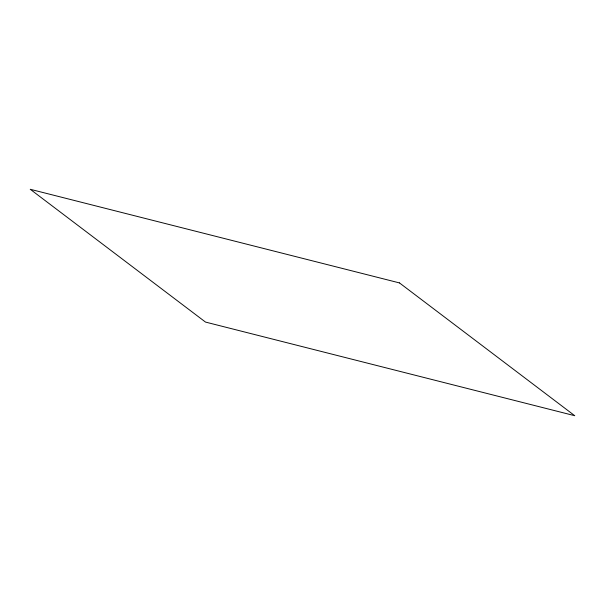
<?xml version="1.0" encoding="UTF-8"?>
<svg xmlns="http://www.w3.org/2000/svg" width="605" height="605" viewBox="0 0 605 605"><rect width="100%" height="100%" fill="white"/><g stroke="black" fill="none" stroke-linecap="round" stroke-linejoin="round"><path stroke-width="0.91" d="M399.489 282.921L30.25 189.289L205.511 322.079L574.75 415.711L399.489 282.921"/></g></svg>
